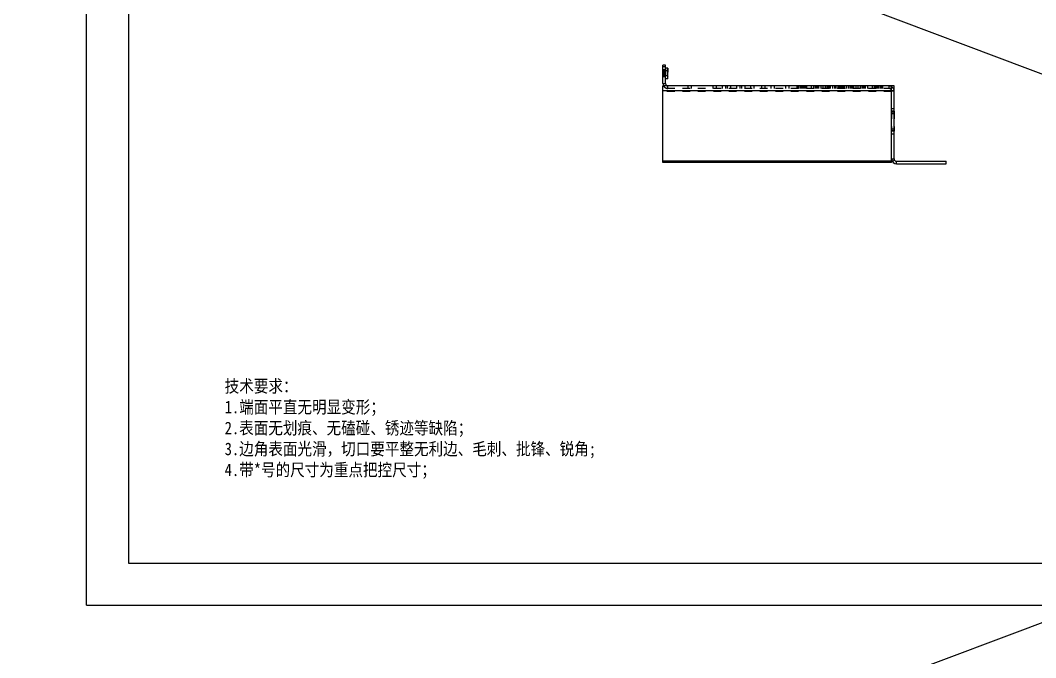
# Model space of a CAD drawing. Header units: millimetres. Extents: x -177 to 18421, y -5017 to 3255.
# Drawn here: x 6689 to 7295, y 1081 to 1461 of the extents above; entities that cross this region are included whole.
import ezdxf

# ---------------------------------------------------------------- set-up
doc = ezdxf.new("R2010")
doc.units = ezdxf.units.MM
doc.header["$LTSCALE"] = 46.255
doc.linetypes.add('HIDDEN', pattern=[0.2, 0.1, -0.1])
doc.layers.get('0').update_dxf_attribs({"linetype": 'CONTINUOUS'})
doc.layers.add('02___PRT_ALL_AXES', color=7, linetype='CONTINUOUS')
doc.layers.add('DEFAULT_2', color=8, linetype='HIDDEN')
doc.styles.get("Standard").update_dxf_attribs({"font": 'txt', "width": 0.85})

msp = doc.modelspace()

# ---------------------------------------------------------------- linework, layer by layer
for p, q in [((3572.303, 2835.974), (11895.066, -305.175)), ((11895.066, 2835.974), (3572.303, -305.175))]:
    msp.add_line(p, q)
at = {"color": 7, "linetype": 'Continuous'}
for p, q in [((6728.878, 1111.998), (6728.878, 1952.998)), ((7074.475, 1434.676), (7072.975, 1434.676)), ((7074.475, 1433.676), (7072.975, 1433.676)), ((7074.475, 1423.676), (7074.475, 1434.676)), ((7075.975, 1432.839), (7075.925, 1432.839)), ((7075.925, 1432.839), (7075.925, 1432.829)), ((7075.975, 1432.829), (7075.925, 1432.829)), ((7075.975, 1432.565), (7075.925, 1432.565)), ((7075.925, 1432.533), (7075.925, 1432.565)), ((7075.975, 1432.533), (7075.925, 1432.533)), ((7075.975, 1432.452), (7075.925, 1432.452)), ((7075.925, 1432.402), (7075.925, 1432.452)), ((7075.975, 1432.402), (7075.925, 1432.402)), ((7075.975, 1432.308), (7075.925, 1432.308)), ((7075.925, 1432.265), (7075.925, 1432.308)), ((7075.975, 1432.265), (7075.925, 1432.265)), ((7075.975, 1431.901), (7075.925, 1431.901)), ((7075.925, 1431.901), (7075.925, 1431.828)), ((7075.975, 1431.867), (7075.925, 1431.867)), ((7075.975, 1431.853), (7075.925, 1431.853)), ((7075.975, 1431.849), (7075.925, 1431.849)), ((7075.975, 1431.828), (7075.925, 1431.828)), ((7075.975, 1431.063), (7075.925, 1431.063)), ((7075.925, 1431.063), (7075.925, 1430.646)), ((7075.975, 1431.027), (7075.925, 1431.027)), ((7075.975, 1430.934), (7075.925, 1430.934)), ((7075.975, 1430.646), (7075.925, 1430.646)), ((7075.975, 1426.501), (7075.975, 1432.851)), ((7072.975, 1423.676), (7074.475, 1423.676)), ((7210.975, 1422.176), (7072.975, 1422.176)), ((7072.975, 1376.426), (7072.975, 1422.176)), ((7072.975, 1419.576), (7210.975, 1419.576)), ((7072.98, 1423.504), (7074.478, 1423.59)), ((7210.975, 1378.676), (7210.975, 1422.176)), ((7209.475, 1377.176), (7072.975, 1377.176)), ((7209.475, 1378.676), (7210.975, 1378.676)), ((7209.475, 1376.426), (7209.475, 1378.676)), ((7209.877, 1377.176), (7211.176, 1377.926)), ((7212.475, 1377.176), (7241.975, 1377.176)), ((7212.475, 1375.676), (7212.475, 1377.176)), ((7241.975, 1375.676), (7241.975, 1377.176)), ((6728.878, 1111.998), (7917.878, 1111.998))]:
    msp.add_line(p, q, dxfattribs=at)
at = {"color": 3, "linetype": 'Continuous'}
for p, q in [((7072.975, 1423.676), (7072.975, 1434.676)), ((7209.475, 1378.676), (7209.475, 1422.176)), ((7209.475, 1376.426), (7072.975, 1376.426)), ((7212.475, 1375.676), (7241.975, 1375.676))]:
    msp.add_line(p, q, dxfattribs=at)
at = {"color": 7, "linetype": 'Continuous'}
msp.add_lwpolyline([(6753.878, 1136.998), (7892.878, 1136.998), (7892.878, 1927.998), (6753.878, 1927.998)], close=True, dxfattribs=at)
at = {"color": 3, "linetype": 'Continuous'}
for centre, end in [((7075.975, 1423.676), 210.245425), ((7212.475, 1378.676), 270)]:
    msp.add_arc(centre, 3, 180, end, dxfattribs=at)
at = {"color": 7, "linetype": 'Continuous'}
for centre in [(7075.975, 1423.676), (7212.475, 1378.676)]:
    msp.add_arc(centre, 1.5, 180, 270, dxfattribs=at)
at = {"layer": '02___PRT_ALL_AXES', "color": 8, "linetype": 'HIDDEN'}
for p, q in [((7074.475, 1431.776), (7072.975, 1431.776)), ((7072.975, 1431.776), (7072.975, 1427.576)), ((7073.235, 1431.786), (7073.105, 1431.786)), ((7073.105, 1431.786), (7073.105, 1427.566)), ((7075.675, 1431.176), (7073.105, 1431.176)), ((7073.625, 1431.586), (7073.235, 1431.786)), ((7073.235, 1431.786), (7073.235, 1427.566)), ((7074.475, 1431.786), (7073.625, 1431.786)), ((7073.625, 1431.786), (7073.625, 1427.566)), ((7074.475, 1432.851), (7074.475, 1426.501)), ((7074.475, 1427.576), (7072.975, 1427.576)), ((7075.675, 1428.176), (7073.105, 1428.176)), ((7073.235, 1427.566), (7073.105, 1427.566)), ((7073.625, 1427.766), (7073.235, 1427.566)), ((7074.475, 1427.566), (7073.625, 1427.566)), ((7210.975, 1407.176), (7209.475, 1407.176)), ((7209.475, 1407.176), (7209.475, 1395.176)), ((7210.975, 1407.176), (7210.975, 1395.176)), ((7210.975, 1395.176), (7209.475, 1395.176))]:
    msp.add_line(p, q, dxfattribs=at)
at = {"layer": '02___PRT_ALL_AXES', "color": 7, "linetype": 'Continuous'}
for p, q in [((7075.975, 1432.851), (7074.475, 1432.851)), ((7075.975, 1426.501), (7074.475, 1426.501))]:
    msp.add_line(p, q, dxfattribs=at)
at = {"layer": 'DEFAULT_2', "color": 8, "linetype": 'HIDDEN'}
for p, q in [((7075.675, 1431.176), (7073.105, 1431.176)), ((7075.675, 1431.176), (7075.975, 1431.476)), ((7075.675, 1431.176), (7075.675, 1428.176)), ((7075.925, 1432.829), (7075.925, 1432.565)), ((7075.975, 1432.825), (7075.925, 1432.825)), ((7075.975, 1432.801), (7075.925, 1432.801)), ((7075.975, 1432.768), (7075.925, 1432.768)), ((7075.975, 1432.754), (7075.925, 1432.754)), ((7075.975, 1432.713), (7075.925, 1432.713)), ((7075.975, 1432.702), (7075.925, 1432.702)), ((7075.975, 1432.697), (7075.925, 1432.697)), ((7075.975, 1432.676), (7075.925, 1432.676)), ((7075.975, 1432.666), (7075.925, 1432.666)), ((7075.975, 1432.664), (7075.925, 1432.664)), ((7075.975, 1432.637), (7075.925, 1432.637)), ((7075.975, 1432.629), (7075.925, 1432.629)), ((7075.975, 1432.583), (7075.925, 1432.583)), ((7075.975, 1432.576), (7075.925, 1432.576)), ((7075.975, 1432.575), (7075.925, 1432.575)), ((7075.975, 1432.563), (7075.925, 1432.563)), ((7075.925, 1432.533), (7075.925, 1432.452)), ((7075.975, 1432.5), (7075.925, 1432.5)), ((7075.975, 1432.471), (7075.925, 1432.471)), ((7075.975, 1432.439), (7075.925, 1432.439)), ((7075.925, 1432.402), (7075.925, 1432.308)), ((7075.975, 1432.4), (7075.925, 1432.4)), ((7075.975, 1432.393), (7075.925, 1432.393)), ((7075.975, 1432.389), (7075.925, 1432.389)), ((7075.975, 1432.388), (7075.925, 1432.388)), ((7075.975, 1432.385), (7075.925, 1432.385)), ((7075.975, 1432.377), (7075.925, 1432.377)), ((7075.975, 1432.34), (7075.925, 1432.34)), ((7075.975, 1432.335), (7075.925, 1432.335)), ((7075.975, 1432.329), (7075.925, 1432.329)), ((7075.975, 1432.309), (7075.925, 1432.309)), ((7075.975, 1432.287), (7075.925, 1432.287)), ((7075.975, 1432.272), (7075.925, 1432.272)), ((7075.975, 1432.266), (7075.925, 1432.266)), ((7075.925, 1432.265), (7075.925, 1431.901)), ((7075.975, 1432.26), (7075.925, 1432.26)), ((7075.975, 1432.258), (7075.925, 1432.258)), ((7075.975, 1432.248), (7075.925, 1432.248)), ((7075.975, 1432.229), (7075.925, 1432.229)), ((7075.975, 1432.21), (7075.925, 1432.21)), ((7075.975, 1432.177), (7075.925, 1432.177)), ((7075.975, 1432.148), (7075.925, 1432.148)), ((7075.975, 1432.106), (7075.925, 1432.106)), ((7075.975, 1432.092), (7075.925, 1432.092)), ((7075.975, 1432.059), (7075.925, 1432.059)), ((7075.975, 1432.051), (7075.925, 1432.051)), ((7075.975, 1432.041), (7075.925, 1432.041)), ((7075.975, 1432.018), (7075.925, 1432.018)), ((7075.975, 1432.007), (7075.925, 1432.007)), ((7075.975, 1431.995), (7075.925, 1431.995)), ((7075.975, 1431.989), (7075.925, 1431.989)), ((7075.975, 1431.979), (7075.925, 1431.979)), ((7075.975, 1431.969), (7075.925, 1431.969)), ((7075.975, 1431.962), (7075.925, 1431.962)), ((7075.975, 1431.93), (7075.925, 1431.93)), ((7075.975, 1431.927), (7075.925, 1431.927)), ((7075.975, 1431.923), (7075.925, 1431.923)), ((7075.975, 1431.917), (7075.925, 1431.917)), ((7075.975, 1431.909), (7075.925, 1431.909)), ((7075.975, 1431.869), (7075.925, 1431.869)), ((7075.975, 1431.857), (7075.925, 1431.857)), ((7075.975, 1431.85), (7075.925, 1431.85)), ((7075.975, 1431.843), (7075.925, 1431.843)), ((7075.975, 1431.842), (7075.925, 1431.842)), ((7075.975, 1431.836), (7075.925, 1431.836)), ((7075.925, 1431.828), (7075.925, 1431.063)), ((7075.975, 1431.821), (7075.925, 1431.821)), ((7075.975, 1431.819), (7075.925, 1431.819)), ((7075.975, 1431.778), (7075.925, 1431.778)), ((7075.975, 1431.764), (7075.925, 1431.764)), ((7075.975, 1431.712), (7075.925, 1431.712)), ((7075.975, 1431.711), (7075.925, 1431.711)), ((7075.975, 1431.704), (7075.925, 1431.704)), ((7075.975, 1431.672), (7075.925, 1431.672)), ((7075.975, 1431.656), (7075.925, 1431.656)), ((7075.975, 1431.654), (7075.925, 1431.654)), ((7075.975, 1431.633), (7075.925, 1431.633)), ((7075.975, 1431.624), (7075.925, 1431.624)), ((7075.975, 1431.594), (7075.925, 1431.594)), ((7075.975, 1431.586), (7075.925, 1431.586)), ((7075.975, 1431.56), (7075.925, 1431.56)), ((7075.975, 1431.541), (7075.925, 1431.541)), ((7075.975, 1431.527), (7075.925, 1431.527)), ((7075.975, 1431.524), (7075.925, 1431.524)), ((7075.975, 1431.502), (7075.925, 1431.502)), ((7075.975, 1431.491), (7075.925, 1431.491)), ((7075.975, 1431.487), (7075.925, 1431.487)), ((7075.975, 1431.484), (7075.925, 1431.484)), ((7075.975, 1431.482), (7075.925, 1431.482)), ((7075.975, 1431.467), (7075.925, 1431.467)), ((7075.975, 1431.465), (7075.925, 1431.465)), ((7075.975, 1431.446), (7075.925, 1431.446)), ((7075.975, 1431.432), (7075.925, 1431.432)), ((7075.975, 1431.423), (7075.925, 1431.423)), ((7075.975, 1431.422), (7075.925, 1431.422)), ((7075.975, 1431.411), (7075.925, 1431.411)), ((7075.975, 1431.406), (7075.925, 1431.406)), ((7075.975, 1431.383), (7075.925, 1431.383)), ((7075.975, 1431.382), (7075.925, 1431.382)), ((7075.975, 1431.342), (7075.925, 1431.342)), ((7075.975, 1431.334), (7075.925, 1431.334)), ((7075.975, 1431.328), (7075.925, 1431.328)), ((7075.975, 1431.327), (7075.925, 1431.327)), ((7075.975, 1431.28), (7075.925, 1431.28)), ((7075.975, 1431.267), (7075.925, 1431.267)), ((7075.975, 1431.263), (7075.925, 1431.263)), ((7075.975, 1431.263), (7075.925, 1431.263)), ((7075.975, 1431.258), (7075.925, 1431.258)), ((7075.975, 1431.231), (7075.925, 1431.231)), ((7075.975, 1431.228), (7075.925, 1431.228)), ((7075.975, 1431.212), (7075.925, 1431.212)), ((7075.975, 1431.207), (7075.925, 1431.207)), ((7075.975, 1431.202), (7075.925, 1431.202)), ((7075.975, 1431.2), (7075.925, 1431.2)), ((7075.975, 1431.185), (7075.925, 1431.185)), ((7075.975, 1431.183), (7075.925, 1431.183)), ((7075.975, 1431.167), (7075.925, 1431.167)), ((7075.975, 1431.133), (7075.925, 1431.133)), ((7075.975, 1431.118), (7075.925, 1431.118)), ((7075.975, 1431.115), (7075.925, 1431.115)), ((7075.975, 1431.111), (7075.925, 1431.111)), ((7075.975, 1431.059), (7075.925, 1431.059)), ((7075.975, 1430.77), (7075.925, 1430.77)), ((7075.975, 1430.727), (7075.925, 1430.727)), ((7075.975, 1430.712), (7075.925, 1430.712)), ((7075.975, 1430.665), (7075.925, 1430.665)), ((7075.975, 1430.649), (7075.925, 1430.649)), ((7075.925, 1430.646), (7075.925, 1430.344)), ((7075.975, 1430.614), (7075.925, 1430.614)), ((7075.975, 1430.609), (7075.925, 1430.609)), ((7075.975, 1430.586), (7075.925, 1430.586)), ((7075.675, 1428.176), (7073.105, 1428.176)), ((7075.675, 1428.176), (7075.975, 1427.876)), ((7075.975, 1430.548), (7075.925, 1430.548)), ((7075.975, 1430.504), (7075.925, 1430.504)), ((7075.975, 1430.502), (7075.925, 1430.502)), ((7075.975, 1430.497), (7075.925, 1430.497)), ((7075.975, 1430.47), (7075.925, 1430.47)), ((7075.975, 1430.452), (7075.925, 1430.452)), ((7075.975, 1430.451), (7075.925, 1430.451)), ((7075.975, 1430.449), (7075.925, 1430.449)), ((7075.975, 1430.433), (7075.925, 1430.433)), ((7075.975, 1430.433), (7075.925, 1430.433)), ((7075.975, 1430.423), (7075.925, 1430.423)), ((7075.975, 1430.389), (7075.925, 1430.389)), ((7075.975, 1430.38), (7075.925, 1430.38)), ((7075.975, 1430.364), (7075.925, 1430.364)), ((7075.975, 1430.358), (7075.925, 1430.358)), ((7075.975, 1430.344), (7075.925, 1430.344)), ((7209.475, 1420.676), (7072.975, 1420.676)), ((7209.475, 1418.826), (7072.975, 1418.826)), ((7075.975, 1420.676), (7075.975, 1422.176)), ((7087.975, 1420.676), (7087.975, 1422.176)), ((7089.975, 1420.676), (7089.975, 1422.176)), ((7102.975, 1420.676), (7102.975, 1422.176)), ((7104.975, 1420.676), (7104.975, 1422.176)), ((7108.475, 1420.676), (7108.475, 1422.176)), ((7110.475, 1420.676), (7110.475, 1422.176)), ((7111.475, 1420.676), (7111.475, 1422.176)), ((7113.475, 1420.676), (7113.475, 1422.176)), ((7116.975, 1420.676), (7116.975, 1422.176)), ((7118.975, 1420.676), (7118.975, 1422.176)), ((7119.975, 1420.676), (7119.975, 1422.176)), ((7121.975, 1420.676), (7121.975, 1422.176)), ((7125.475, 1420.676), (7125.475, 1422.176)), ((7127.475, 1420.676), (7127.475, 1422.176)), ((7131.975, 1420.676), (7131.975, 1422.176)), ((7133.975, 1420.676), (7133.975, 1422.176)), ((7137.475, 1420.676), (7137.475, 1422.176)), ((7139.475, 1420.676), (7139.475, 1422.176)), ((7146.304, 1420.676), (7146.304, 1422.176)), ((7148.304, 1420.676), (7148.304, 1422.176)), ((7152.975, 1422.176), (7152.975, 1420.676)), ((7153.304, 1422.176), (7153.304, 1420.676)), ((7153.889, 1420.676), (7153.889, 1422.176)), ((7153.975, 1420.676), (7153.975, 1422.176)), ((7154.975, 1420.676), (7154.975, 1422.176)), ((7154.99, 1420.676), (7154.99, 1422.176)), ((7155.475, 1422.176), (7155.475, 1420.676)), ((7155.697, 1420.676), (7155.697, 1422.176)), ((7156.061, 1420.676), (7156.061, 1422.176)), ((7156.718, 1420.676), (7156.718, 1422.176)), ((7156.99, 1420.676), (7156.99, 1422.176)), ((7157.697, 1420.676), (7157.697, 1422.176)), ((7157.99, 1422.176), (7157.99, 1420.676)), ((7158.889, 1420.676), (7158.889, 1422.176)), ((7161.576, 1420.676), (7161.576, 1422.176)), ((7162.99, 1420.676), (7162.99, 1422.176)), ((7163.96, 1422.176), (7163.96, 1420.676)), ((7163.99, 1420.676), (7163.99, 1422.176)), ((7164.253, 1420.676), (7164.253, 1422.176)), ((7164.697, 1420.676), (7164.697, 1422.176)), ((7164.96, 1420.676), (7164.96, 1422.176)), ((7164.99, 1422.176), (7164.99, 1420.676)), ((7165.96, 1420.676), (7165.96, 1422.176)), ((7167.375, 1420.676), (7167.375, 1422.176)), ((7168.576, 1420.676), (7168.576, 1422.176)), ((7169.99, 1420.676), (7169.99, 1422.176)), ((7170.96, 1422.176), (7170.96, 1420.676)), ((7170.99, 1420.676), (7170.99, 1422.176)), ((7171.253, 1420.676), (7171.253, 1422.176)), ((7171.697, 1420.676), (7171.697, 1422.176)), ((7171.96, 1420.676), (7171.96, 1422.176)), ((7171.99, 1422.176), (7171.99, 1420.676)), ((7172.96, 1420.676), (7172.96, 1422.176)), ((7174.375, 1420.676), (7174.375, 1422.176)), ((7175.576, 1420.676), (7175.576, 1422.176)), ((7175.975, 1420.676), (7175.975, 1422.176)), ((7176.99, 1420.676), (7176.99, 1422.176)), ((7177.96, 1422.176), (7177.96, 1420.676)), ((7177.99, 1420.676), (7177.99, 1422.176)), ((7178.253, 1420.676), (7178.253, 1422.176)), ((7178.697, 1420.676), (7178.697, 1422.176)), ((7178.804, 1420.676), (7178.804, 1422.176)), ((7178.96, 1420.676), (7178.96, 1422.176)), ((7178.99, 1422.176), (7178.99, 1420.676)), ((7179.389, 1422.176), (7179.389, 1420.676)), ((7179.96, 1420.676), (7179.96, 1422.176)), ((7180.389, 1422.176), (7180.389, 1420.676)), ((7180.975, 1420.676), (7180.975, 1422.176)), ((7181.375, 1420.676), (7181.375, 1422.176)), ((7182.576, 1420.676), (7182.576, 1422.176)), ((7183.804, 1420.676), (7183.804, 1422.176)), ((7183.99, 1420.676), (7183.99, 1422.176)), ((7184.96, 1422.176), (7184.96, 1420.676)), ((7184.99, 1420.676), (7184.99, 1422.176)), ((7185.253, 1420.676), (7185.253, 1422.176)), ((7185.697, 1420.676), (7185.697, 1422.176)), ((7185.96, 1420.676), (7185.96, 1422.176)), ((7185.99, 1422.176), (7185.99, 1420.676)), ((7186.96, 1420.676), (7186.96, 1422.176)), ((7188.375, 1420.676), (7188.375, 1422.176)), ((7189.576, 1420.676), (7189.576, 1422.176)), ((7190.99, 1420.676), (7190.99, 1422.176)), ((7191.96, 1422.176), (7191.96, 1420.676)), ((7191.99, 1420.676), (7191.99, 1422.176)), ((7192.253, 1420.676), (7192.253, 1422.176)), ((7192.697, 1420.676), (7192.697, 1422.176)), ((7192.96, 1420.676), (7192.96, 1422.176)), ((7192.99, 1422.176), (7192.99, 1420.676)), ((7193.96, 1420.676), (7193.96, 1422.176)), ((7195.375, 1420.676), (7195.375, 1422.176)), ((7198.061, 1420.676), (7198.061, 1422.176)), ((7198.96, 1422.176), (7198.96, 1420.676)), ((7199.253, 1420.676), (7199.253, 1422.176)), ((7199.96, 1420.676), (7199.96, 1422.176)), ((7200.232, 1420.676), (7200.232, 1422.176)), ((7200.889, 1420.676), (7200.889, 1422.176)), ((7201.253, 1420.676), (7201.253, 1422.176)), ((7201.475, 1422.176), (7201.475, 1420.676)), ((7201.96, 1420.676), (7201.96, 1422.176)), ((7201.975, 1420.676), (7201.975, 1422.176)), ((7202.975, 1420.676), (7202.975, 1422.176)), ((7203.061, 1420.676), (7203.061, 1422.176)), ((7203.647, 1422.176), (7203.647, 1420.676)), ((7203.975, 1422.176), (7203.975, 1420.676)), ((7207.975, 1420.676), (7207.975, 1422.176)), ((7210.037, 1421.355), (7209.006, 1420.266)), ((7210.975, 1419.176), (7209.475, 1419.176)), ((7209.475, 1408.676), (7210.975, 1408.676)), ((7209.475, 1406.75), (7210.975, 1406.75)), ((7209.475, 1405.753), (7210.975, 1405.753)), ((7209.475, 1396.6), (7210.975, 1396.6)), ((7209.475, 1395.603), (7210.975, 1395.603)), ((7209.475, 1393.676), (7210.975, 1393.676))]:
    msp.add_line(p, q, dxfattribs=at)
for centre, radius, start, end in [((7075.975, 1423.676), 3, 210.245425, 270), ((7207.975, 1419.176), 3, 0, 90), ((7207.975, 1419.176), 1.5, 0, 90)]:
    msp.add_arc(centre, radius, start, end, dxfattribs=at)

# ---------------------------------------------------------------- texts
at = {"insert": (6811.317, 1246.618), "char_height": 7.5, "width": 260.45821, "attachment_point": 1}
msp.add_mtext('{\\fSimSun|b0|i0|c134|p54;技术要求：\\P1.端面平直无明显变形；\\P2.表面无划痕、无磕碰、锈迹等缺陷；\\P3.边角表面光滑，切口要平整无利边、毛刺、批锋、锐角;\\P4.\\fSimSun|b0|i0|c134|p34;\\C0;带*号的尺寸为重点把控尺寸\\fSimSun|b0|i0|c134|p54;\\C256;；}', dxfattribs=at)

doc.saveas('drawing.dxf')
